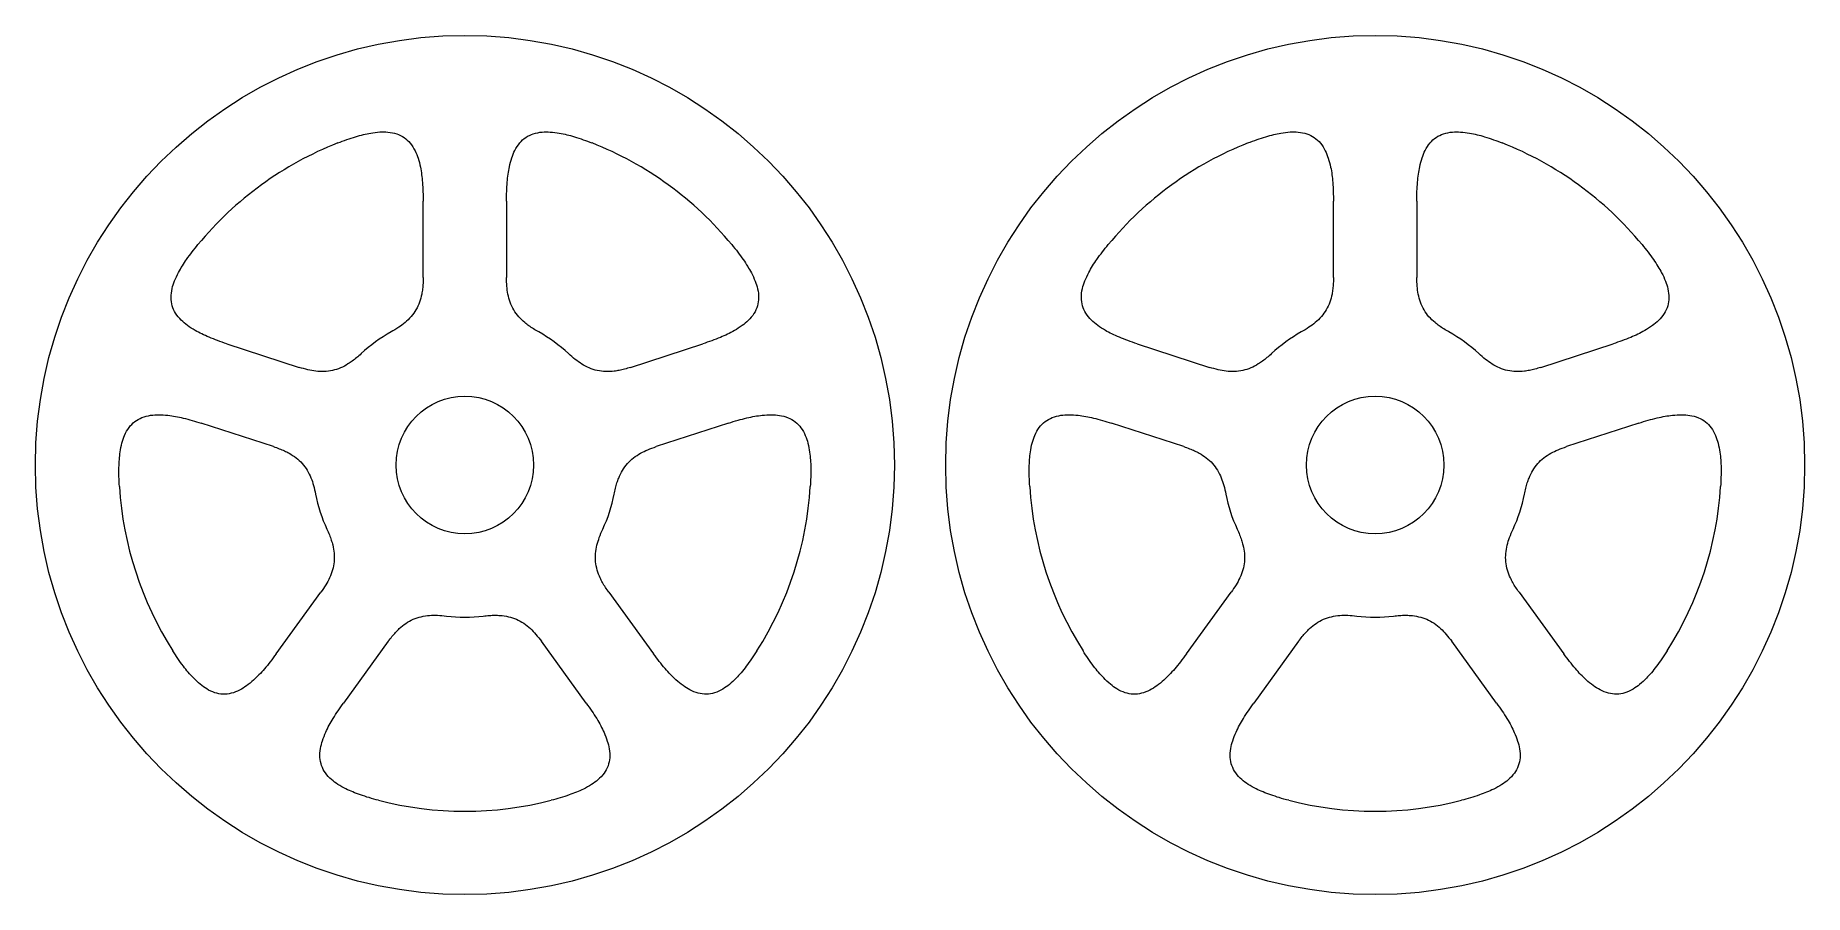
# Model space of a CAD drawing. Header units: inches. Extents: x -0.52 to 1.61, y -0.52 to 0.52.
import ezdxf

# ---------------------------------------------------------------- set-up
doc = ezdxf.new("R2010")
doc.units = ezdxf.units.IN
doc.header["$MEASUREMENT"] = 0

msp = doc.modelspace()

# ---------------------------------------------------------------- linework, layer by layer
at = {"color": 1, "lineweight": 5}
for p, q in [((-0.05, 0.2251), (-0.05, 0.3165)), ((0.05, 0.3165), (0.05, 0.2251)), ((1.0422, 0.2251), (1.0422, 0.3165)), ((1.1422, 0.3165), (1.1422, 0.2251)), ((-0.2856, 0.1454), (-0.1987, 0.1171)), ((0.1987, 0.1171), (0.2856, 0.1454)), ((0.8066, 0.1454), (0.8935, 0.1171)), ((1.2908, 0.1171), (1.3778, 0.1454)), ((-0.2296, 0.022), (-0.3165, 0.0503)), ((0.3165, 0.0503), (0.2296, 0.022)), ((0.8626, 0.022), (0.7757, 0.0503)), ((1.4087, 0.0503), (1.3217, 0.022)), ((-0.2265, -0.2267), (-0.1728, -0.1527)), ((0.1728, -0.1527), (0.2265, -0.2267)), ((0.8657, -0.2267), (0.9194, -0.1527)), ((1.265, -0.1527), (1.3187, -0.2267)), ((-0.0919, -0.2115), (-0.1456, -0.2855)), ((0.1456, -0.2855), (0.0919, -0.2115)), ((1.0003, -0.2115), (0.9466, -0.2855)), ((1.2378, -0.2855), (1.1841, -0.2115))]:
    msp.add_line(p, q, dxfattribs=at)
for centre, radius in [((0, 0), 0.5153), ((1.0922, 0), 0.5153), ((0, 0), 0.0825), ((1.0922, 0), 0.0825)]:
    msp.add_circle(centre, radius, dxfattribs=at)
for centre, radius, start, end in [((0, 0), 0.4153, 111.5499, 140.4501), ((0, 0), 0.4153, 39.5499, 68.4501), ((1.0922, 0), 0.4153, 111.5499, 140.4501), ((1.0922, 0), 0.4153, 39.5499, 68.4501), ((0, 0), 0.1825, 119.0411, 132.9589), ((0, 0), 0.1825, 47.0411, 60.9589), ((1.0922, 0), 0.1825, 119.0411, 132.9589), ((1.0922, 0), 0.1825, 47.0411, 60.9589), ((0, 0), 0.4153, 183.5499, 212.4501), ((0, 0), 0.1825, 191.0411, 204.9589), ((0, 0), 0.1825, 335.0411, 348.9589), ((0, 0), 0.4153, 327.5499, 356.4501), ((1.0922, 0), 0.4153, 183.5499, 212.4501), ((1.0922, 0), 0.1825, 191.0411, 204.9589), ((1.0922, 0), 0.1825, 335.0411, 348.9589), ((1.0922, 0), 0.4153, 327.5499, 356.4501), ((0, 0), 0.1825, 263.0411, 276.9589), ((1.0922, 0), 0.1825, 263.0411, 276.9589), ((0, 0), 0.4153, 255.5499, 284.4501), ((1.0922, 0), 0.4153, 255.5499, 284.4501)]:
    msp.add_arc(centre, radius, start, end, dxfattribs=at)
for points, knots in [([(-0.1525, 0.3863), (-0.1489, 0.3877), (-0.1418, 0.3904), (-0.1315, 0.3938), (-0.122, 0.3964), (-0.1123, 0.3984), (-0.1025, 0.3997), (-0.092, 0.3996), (-0.0819, 0.3977), (-0.0726, 0.3932), (-0.0651, 0.3861), (-0.0597, 0.3774), (-0.0558, 0.3676), (-0.0526, 0.3549), (-0.0504, 0.3377), (-0.0501, 0.324), (-0.05, 0.3165)], [0, 0, 0, 0, 0.071399, 0.13688, 0.196581, 0.250681, 0.31726, 0.375997, 0.441131, 0.501099, 0.56112, 0.626472, 0.685097, 0.751517, 0.864425, 1, 1, 1, 1]), ([(0.05, 0.3165), (0.05, 0.3205), (0.0501, 0.328), (0.0508, 0.3388), (0.0518, 0.3486), (0.0535, 0.3584), (0.0559, 0.368), (0.0598, 0.3778), (0.0653, 0.3864), (0.0729, 0.3934), (0.0823, 0.3978), (0.0923, 0.3996), (0.1029, 0.3996), (0.1159, 0.398), (0.1327, 0.3937), (0.1456, 0.3889), (0.1525, 0.3863)], [0, 0, 0, 0, 0.071399, 0.13688, 0.196581, 0.250681, 0.31726, 0.375997, 0.441131, 0.501099, 0.56112, 0.626472, 0.685097, 0.751517, 0.864425, 1, 1, 1, 1]), ([(0.9396, 0.3863), (0.9433, 0.3877), (0.9503, 0.3904), (0.9606, 0.3938), (0.9701, 0.3964), (0.9799, 0.3984), (0.9897, 0.3997), (1.0002, 0.3996), (1.0102, 0.3977), (1.0195, 0.3932), (1.0271, 0.3861), (1.0325, 0.3774), (1.0363, 0.3676), (1.0396, 0.3549), (1.0418, 0.3377), (1.042, 0.324), (1.0422, 0.3165)], [0, 0, 0, 0, 0.071399, 0.13688, 0.196581, 0.250681, 0.31726, 0.375997, 0.441131, 0.501099, 0.56112, 0.626472, 0.685097, 0.751517, 0.864425, 1, 1, 1, 1]), ([(1.1422, 0.3165), (1.1422, 0.3205), (1.1423, 0.328), (1.1429, 0.3388), (1.144, 0.3486), (1.1457, 0.3584), (1.1481, 0.368), (1.152, 0.3778), (1.1575, 0.3864), (1.1651, 0.3934), (1.1745, 0.3978), (1.1845, 0.3996), (1.195, 0.3996), (1.2081, 0.398), (1.2249, 0.3937), (1.2377, 0.3889), (1.2447, 0.3863)], [0, 0, 0, 0, 0.071399, 0.13688, 0.196581, 0.250681, 0.31726, 0.375997, 0.441131, 0.501099, 0.56112, 0.626472, 0.685097, 0.751517, 0.864425, 1, 1, 1, 1]), ([(-0.2856, 0.1454), (-0.2893, 0.1466), (-0.2965, 0.149), (-0.3065, 0.153), (-0.3155, 0.157), (-0.3244, 0.1616), (-0.3327, 0.1669), (-0.3408, 0.1737), (-0.3473, 0.1815), (-0.3516, 0.1909), (-0.3529, 0.2012), (-0.3516, 0.2113), (-0.3483, 0.2213), (-0.3427, 0.2332), (-0.3334, 0.2479), (-0.3249, 0.2586), (-0.3202, 0.2644)], [0, 0, 0, 0, 0.071399, 0.13688, 0.196581, 0.250681, 0.31726, 0.375997, 0.441131, 0.501099, 0.56112, 0.626472, 0.685097, 0.751517, 0.864425, 1, 1, 1, 1]), ([(0.3202, 0.2644), (0.3227, 0.2614), (0.3275, 0.2555), (0.3338, 0.2468), (0.3393, 0.2385), (0.3442, 0.2299), (0.3484, 0.221), (0.3516, 0.211), (0.3529, 0.2008), (0.3515, 0.1906), (0.3471, 0.1812), (0.3405, 0.1734), (0.3324, 0.1667), (0.3213, 0.1597), (0.3056, 0.1523), (0.2926, 0.1478), (0.2856, 0.1454)], [0, 0, 0, 0, 0.071399, 0.13688, 0.196581, 0.250681, 0.31726, 0.375997, 0.441131, 0.501099, 0.56112, 0.626472, 0.685097, 0.751517, 0.864425, 1, 1, 1, 1]), ([(0.8066, 0.1454), (0.8029, 0.1466), (0.7957, 0.149), (0.7856, 0.153), (0.7766, 0.157), (0.7678, 0.1616), (0.7595, 0.1669), (0.7514, 0.1737), (0.7449, 0.1815), (0.7406, 0.1909), (0.7393, 0.2012), (0.7406, 0.2113), (0.7439, 0.2213), (0.7495, 0.2332), (0.7588, 0.2479), (0.7673, 0.2586), (0.7719, 0.2644)], [0, 0, 0, 0, 0.071399, 0.13688, 0.196581, 0.250681, 0.31726, 0.375997, 0.441131, 0.501099, 0.56112, 0.626472, 0.685097, 0.751517, 0.864425, 1, 1, 1, 1]), ([(1.4124, 0.2644), (1.4149, 0.2614), (1.4196, 0.2555), (1.426, 0.2468), (1.4315, 0.2385), (1.4364, 0.2299), (1.4406, 0.221), (1.4438, 0.211), (1.4451, 0.2008), (1.4437, 0.1906), (1.4393, 0.1812), (1.4327, 0.1734), (1.4246, 0.1667), (1.4135, 0.1597), (1.3978, 0.1523), (1.3848, 0.1478), (1.3778, 0.1454)], [0, 0, 0, 0, 0.071399, 0.13688, 0.196581, 0.250681, 0.31726, 0.375997, 0.441131, 0.501099, 0.56112, 0.626472, 0.685097, 0.751517, 0.864425, 1, 1, 1, 1]), ([(-0.05, 0.2251), (-0.05, 0.2227), (-0.0501, 0.2181), (-0.0507, 0.2114), (-0.0523, 0.2005), (-0.0575, 0.1855), (-0.0688, 0.1728), (-0.0796, 0.1648), (-0.0855, 0.1614), (-0.0886, 0.1596)], [0, 0, 0, 0, 0.089642, 0.172791, 0.249787, 0.498893, 0.74847, 0.867016, 1, 1, 1, 1]), ([(0.0886, 0.1596), (0.0865, 0.1608), (0.0825, 0.1631), (0.0769, 0.1668), (0.0682, 0.1736), (0.0575, 0.1853), (0.052, 0.2014), (0.0502, 0.2148), (0.0501, 0.2215), (0.05, 0.2251)], [0, 0, 0, 0, 0.089642, 0.172791, 0.249787, 0.498893, 0.74847, 0.867016, 1, 1, 1, 1]), ([(1.0422, 0.2251), (1.0421, 0.2227), (1.0421, 0.2181), (1.0415, 0.2114), (1.0399, 0.2005), (1.0347, 0.1855), (1.0234, 0.1728), (1.0125, 0.1648), (1.0067, 0.1614), (1.0036, 0.1596)], [0, 0, 0, 0, 0.089642, 0.172791, 0.249787, 0.498893, 0.74847, 0.867016, 1, 1, 1, 1]), ([(1.1808, 0.1596), (1.1787, 0.1608), (1.1746, 0.1631), (1.1691, 0.1668), (1.1603, 0.1736), (1.1497, 0.1853), (1.1442, 0.2014), (1.1424, 0.2148), (1.1423, 0.2215), (1.1422, 0.2251)], [0, 0, 0, 0, 0.089642, 0.172791, 0.249787, 0.498893, 0.74847, 0.867016, 1, 1, 1, 1]), ([(-0.1244, 0.1336), (-0.1262, 0.1319), (-0.1296, 0.1288), (-0.1349, 0.1247), (-0.144, 0.1185), (-0.1585, 0.112), (-0.1755, 0.1117), (-0.1887, 0.1141), (-0.1952, 0.1161), (-0.1987, 0.1171)], [0, 0, 0, 0, 0.089642, 0.172791, 0.249787, 0.498893, 0.74847, 0.867016, 1, 1, 1, 1]), ([(0.1987, 0.1171), (0.1964, 0.1164), (0.1919, 0.115), (0.1854, 0.1135), (0.1745, 0.1117), (0.1586, 0.112), (0.1431, 0.1189), (0.1321, 0.1267), (0.127, 0.1312), (0.1244, 0.1336)], [0, 0, 0, 0, 0.089642, 0.172791, 0.249787, 0.498893, 0.74847, 0.867016, 1, 1, 1, 1]), ([(0.9678, 0.1336), (0.966, 0.1319), (0.9626, 0.1288), (0.9573, 0.1247), (0.9482, 0.1185), (0.9337, 0.112), (0.9167, 0.1117), (0.9034, 0.1141), (0.897, 0.1161), (0.8935, 0.1171)], [0, 0, 0, 0, 0.089642, 0.172791, 0.249787, 0.498893, 0.74847, 0.867016, 1, 1, 1, 1]), ([(1.2908, 0.1171), (1.2885, 0.1164), (1.2841, 0.115), (1.2775, 0.1135), (1.2667, 0.1117), (1.2508, 0.112), (1.2353, 0.1189), (1.2243, 0.1267), (1.2192, 0.1312), (1.2165, 0.1336)], [0, 0, 0, 0, 0.089642, 0.172791, 0.249787, 0.498893, 0.74847, 0.867016, 1, 1, 1, 1]), ([(-0.4145, -0.0257), (-0.4147, -0.0218), (-0.4151, -0.0143), (-0.4151, -0.0034), (-0.4147, 0.0064), (-0.4136, 0.0163), (-0.4118, 0.026), (-0.4085, 0.036), (-0.4035, 0.045), (-0.3964, 0.0524), (-0.3873, 0.0574), (-0.3774, 0.0599), (-0.3669, 0.0605), (-0.3538, 0.0596), (-0.3367, 0.0564), (-0.3236, 0.0524), (-0.3165, 0.0503)], [0, 0, 0, 0, 0.071399, 0.13688, 0.196581, 0.250681, 0.31726, 0.375997, 0.441131, 0.501099, 0.56112, 0.626472, 0.685097, 0.751517, 0.864425, 1, 1, 1, 1]), ([(0.3165, 0.0503), (0.3202, 0.0514), (0.3274, 0.0537), (0.3379, 0.0564), (0.3476, 0.0585), (0.3574, 0.0599), (0.3673, 0.0605), (0.3778, 0.0598), (0.3877, 0.0573), (0.3967, 0.0522), (0.4038, 0.0447), (0.4086, 0.0357), (0.4119, 0.0257), (0.4143, 0.0128), (0.4155, -0.0046), (0.4148, -0.0183), (0.4145, -0.0257)], [0, 0, 0, 0, 0.071399, 0.13688, 0.196581, 0.250681, 0.31726, 0.375997, 0.441131, 0.501099, 0.56112, 0.626472, 0.685097, 0.751517, 0.864425, 1, 1, 1, 1]), ([(0.6777, -0.0257), (0.6775, -0.0218), (0.6771, -0.0143), (0.677, -0.0034), (0.6775, 0.0064), (0.6785, 0.0163), (0.6804, 0.026), (0.6837, 0.036), (0.6886, 0.045), (0.6958, 0.0524), (0.7049, 0.0574), (0.7148, 0.0599), (0.7253, 0.0605), (0.7384, 0.0596), (0.7555, 0.0564), (0.7686, 0.0524), (0.7757, 0.0503)], [0, 0, 0, 0, 0.071399, 0.13688, 0.196581, 0.250681, 0.31726, 0.375997, 0.441131, 0.501099, 0.56112, 0.626472, 0.685097, 0.751517, 0.864425, 1, 1, 1, 1]), ([(1.4087, 0.0503), (1.4124, 0.0514), (1.4196, 0.0537), (1.4301, 0.0564), (1.4397, 0.0585), (1.4496, 0.0599), (1.4595, 0.0605), (1.47, 0.0598), (1.4799, 0.0573), (1.4888, 0.0522), (1.4959, 0.0447), (1.5008, 0.0357), (1.504, 0.0257), (1.5065, 0.0128), (1.5076, -0.0046), (1.507, -0.0183), (1.5067, -0.0257)], [0, 0, 0, 0, 0.071399, 0.13688, 0.196581, 0.250681, 0.31726, 0.375997, 0.441131, 0.501099, 0.56112, 0.626472, 0.685097, 0.751517, 0.864425, 1, 1, 1, 1]), ([(-0.2296, 0.022), (-0.2273, 0.0212), (-0.2229, 0.0197), (-0.2167, 0.0171), (-0.2068, 0.0122), (-0.1941, 0.0027), (-0.1856, -0.012), (-0.1813, -0.0248), (-0.1799, -0.0315), (-0.1791, -0.035)], [0, 0, 0, 0, 0.089642, 0.172791, 0.249787, 0.498893, 0.74847, 0.867016, 1, 1, 1, 1]), ([(0.1791, -0.035), (0.1796, -0.0326), (0.1806, -0.028), (0.1824, -0.0216), (0.1861, -0.0112), (0.194, 0.0025), (0.2076, 0.0128), (0.2198, 0.0186), (0.2262, 0.0208), (0.2296, 0.022)], [0, 0, 0, 0, 0.089642, 0.172791, 0.249787, 0.498893, 0.74847, 0.867016, 1, 1, 1, 1]), ([(0.8626, 0.022), (0.8649, 0.0212), (0.8693, 0.0197), (0.8755, 0.0171), (0.8854, 0.0122), (0.898, 0.0027), (0.9065, -0.012), (0.9109, -0.0248), (0.9123, -0.0315), (0.9131, -0.035)], [0, 0, 0, 0, 0.089642, 0.172791, 0.249787, 0.498893, 0.74847, 0.867016, 1, 1, 1, 1]), ([(1.2713, -0.035), (1.2718, -0.0326), (1.2728, -0.028), (1.2746, -0.0216), (1.2783, -0.0112), (1.2862, 0.0025), (1.2998, 0.0128), (1.312, 0.0186), (1.3184, 0.0208), (1.3217, 0.022)], [0, 0, 0, 0, 0.089642, 0.172791, 0.249787, 0.498893, 0.74847, 0.867016, 1, 1, 1, 1]), ([(-0.1655, -0.077), (-0.1645, -0.0792), (-0.1626, -0.0835), (-0.1603, -0.0898), (-0.1572, -0.1003), (-0.1555, -0.1161), (-0.1605, -0.1324), (-0.1669, -0.1442), (-0.1707, -0.1498), (-0.1728, -0.1527)], [0, 0, 0, 0, 0.089642, 0.172791, 0.249787, 0.498893, 0.74847, 0.867016, 1, 1, 1, 1]), ([(0.1728, -0.1527), (0.1714, -0.1508), (0.1687, -0.147), (0.1652, -0.1412), (0.1602, -0.1314), (0.1555, -0.1163), (0.1573, -0.0994), (0.1613, -0.0865), (0.164, -0.0803), (0.1655, -0.077)], [0, 0, 0, 0, 0.089642, 0.172791, 0.249787, 0.498893, 0.74847, 0.867016, 1, 1, 1, 1]), ([(0.9267, -0.077), (0.9277, -0.0792), (0.9296, -0.0835), (0.9319, -0.0898), (0.935, -0.1003), (0.9367, -0.1161), (0.9317, -0.1324), (0.9253, -0.1442), (0.9214, -0.1498), (0.9194, -0.1527)], [0, 0, 0, 0, 0.089642, 0.172791, 0.249787, 0.498893, 0.74847, 0.867016, 1, 1, 1, 1]), ([(1.265, -0.1527), (1.2636, -0.1508), (1.2609, -0.147), (1.2574, -0.1412), (1.2523, -0.1314), (1.2477, -0.1163), (1.2494, -0.0994), (1.2535, -0.0865), (1.2562, -0.0803), (1.2576, -0.077)], [0, 0, 0, 0, 0.089642, 0.172791, 0.249787, 0.498893, 0.74847, 0.867016, 1, 1, 1, 1]), ([(-0.0919, -0.2115), (-0.0904, -0.2096), (-0.0876, -0.2059), (-0.0832, -0.2008), (-0.0755, -0.1929), (-0.0625, -0.1838), (-0.0459, -0.1803), (-0.0324, -0.1801), (-0.0257, -0.1808), (-0.0221, -0.1812)], [0, 0, 0, 0, 0.089642, 0.172791, 0.249787, 0.498893, 0.74847, 0.867016, 1, 1, 1, 1]), ([(0.0221, -0.1812), (0.0245, -0.1809), (0.0291, -0.1804), (0.0359, -0.1802), (0.0469, -0.1805), (0.0624, -0.1838), (0.0763, -0.1935), (0.0856, -0.2033), (0.0897, -0.2087), (0.0919, -0.2115)], [0, 0, 0, 0, 0.089642, 0.172791, 0.249787, 0.498893, 0.74847, 0.867016, 1, 1, 1, 1]), ([(1.0003, -0.2115), (1.0018, -0.2096), (1.0045, -0.2059), (1.0089, -0.2008), (1.0167, -0.1929), (1.0297, -0.1838), (1.0463, -0.1803), (1.0598, -0.1801), (1.0665, -0.1808), (1.0701, -0.1812)], [0, 0, 0, 0, 0.089642, 0.172791, 0.249787, 0.498893, 0.74847, 0.867016, 1, 1, 1, 1]), ([(1.1143, -0.1812), (1.1167, -0.1809), (1.1213, -0.1804), (1.128, -0.1802), (1.139, -0.1805), (1.1546, -0.1838), (1.1685, -0.1935), (1.1778, -0.2033), (1.1819, -0.2087), (1.1841, -0.2115)], [0, 0, 0, 0, 0.089642, 0.172791, 0.249787, 0.498893, 0.74847, 0.867016, 1, 1, 1, 1]), ([(-0.2265, -0.2267), (-0.2288, -0.2298), (-0.2333, -0.2359), (-0.2402, -0.2443), (-0.2468, -0.2516), (-0.2539, -0.2585), (-0.2616, -0.2648), (-0.2705, -0.2704), (-0.28, -0.2742), (-0.2902, -0.2754), (-0.3004, -0.2735), (-0.3096, -0.269), (-0.3181, -0.2629), (-0.3277, -0.2538), (-0.3388, -0.2405), (-0.3463, -0.2291), (-0.3505, -0.2228)], [0, 0, 0, 0, 0.071399, 0.13688, 0.196581, 0.250681, 0.31726, 0.375997, 0.441131, 0.501099, 0.56112, 0.626472, 0.685097, 0.751517, 0.864425, 1, 1, 1, 1]), ([(0.3505, -0.2228), (0.3483, -0.2261), (0.3442, -0.2325), (0.3379, -0.2412), (0.3317, -0.249), (0.3251, -0.2563), (0.3178, -0.2631), (0.3093, -0.2692), (0.3, -0.2736), (0.2899, -0.2754), (0.2796, -0.2741), (0.2701, -0.2703), (0.2613, -0.2646), (0.2512, -0.2562), (0.2392, -0.2436), (0.231, -0.2326), (0.2265, -0.2267)], [0, 0, 0, 0, 0.071399, 0.13688, 0.196581, 0.250681, 0.31726, 0.375997, 0.441131, 0.501099, 0.56112, 0.626472, 0.685097, 0.751517, 0.864425, 1, 1, 1, 1]), ([(0.8657, -0.2267), (0.8633, -0.2298), (0.8589, -0.2359), (0.852, -0.2443), (0.8453, -0.2516), (0.8382, -0.2585), (0.8306, -0.2648), (0.8217, -0.2704), (0.8122, -0.2742), (0.8019, -0.2754), (0.7918, -0.2735), (0.7826, -0.269), (0.7741, -0.2629), (0.7645, -0.2538), (0.7534, -0.2405), (0.7458, -0.2291), (0.7417, -0.2228)], [0, 0, 0, 0, 0.071399, 0.13688, 0.196581, 0.250681, 0.31726, 0.375997, 0.441131, 0.501099, 0.56112, 0.626472, 0.685097, 0.751517, 0.864425, 1, 1, 1, 1]), ([(1.4426, -0.2228), (1.4405, -0.2261), (1.4364, -0.2325), (1.43, -0.2412), (1.4239, -0.249), (1.4172, -0.2563), (1.41, -0.2631), (1.4015, -0.2692), (1.3922, -0.2736), (1.382, -0.2754), (1.3718, -0.2741), (1.3623, -0.2703), (1.3534, -0.2646), (1.3434, -0.2562), (1.3314, -0.2436), (1.3232, -0.2326), (1.3187, -0.2267)], [0, 0, 0, 0, 0.071399, 0.13688, 0.196581, 0.250681, 0.31726, 0.375997, 0.441131, 0.501099, 0.56112, 0.626472, 0.685097, 0.751517, 0.864425, 1, 1, 1, 1]), ([(-0.1036, -0.4022), (-0.1074, -0.4012), (-0.1147, -0.3992), (-0.125, -0.3959), (-0.1343, -0.3924), (-0.1433, -0.3884), (-0.152, -0.3836), (-0.1605, -0.3774), (-0.1675, -0.3699), (-0.1723, -0.3608), (-0.1743, -0.3506), (-0.1736, -0.3404), (-0.1709, -0.3302), (-0.1661, -0.3181), (-0.1577, -0.3028), (-0.1499, -0.2916), (-0.1456, -0.2855)], [0, 0, 0, 0, 0.071399, 0.13688, 0.196581, 0.250681, 0.31726, 0.375997, 0.441131, 0.501099, 0.56112, 0.626472, 0.685097, 0.751517, 0.864425, 1, 1, 1, 1]), ([(0.1456, -0.2855), (0.1479, -0.2887), (0.1522, -0.2948), (0.1581, -0.3039), (0.163, -0.3125), (0.1674, -0.3214), (0.171, -0.3306), (0.1736, -0.3408), (0.1743, -0.351), (0.1722, -0.3611), (0.1673, -0.3702), (0.1602, -0.3776), (0.1517, -0.3838), (0.1402, -0.3901), (0.124, -0.3965), (0.1108, -0.4002), (0.1036, -0.4022)], [0, 0, 0, 0, 0.071399, 0.13688, 0.196581, 0.250681, 0.31726, 0.375997, 0.441131, 0.501099, 0.56112, 0.626472, 0.685097, 0.751517, 0.864425, 1, 1, 1, 1]), ([(0.9885, -0.4022), (0.9847, -0.4012), (0.9775, -0.3992), (0.9672, -0.3959), (0.9579, -0.3924), (0.9488, -0.3884), (0.9402, -0.3836), (0.9317, -0.3774), (0.9247, -0.3699), (0.9199, -0.3608), (0.9179, -0.3506), (0.9186, -0.3404), (0.9213, -0.3302), (0.9261, -0.3181), (0.9345, -0.3028), (0.9423, -0.2916), (0.9466, -0.2855)], [0, 0, 0, 0, 0.071399, 0.13688, 0.196581, 0.250681, 0.31726, 0.375997, 0.441131, 0.501099, 0.56112, 0.626472, 0.685097, 0.751517, 0.864425, 1, 1, 1, 1]), ([(1.2378, -0.2855), (1.2401, -0.2887), (1.2444, -0.2948), (1.2503, -0.3039), (1.2552, -0.3125), (1.2596, -0.3214), (1.2632, -0.3306), (1.2658, -0.3408), (1.2665, -0.351), (1.2644, -0.3611), (1.2594, -0.3702), (1.2524, -0.3776), (1.2439, -0.3838), (1.2323, -0.3901), (1.2162, -0.3965), (1.203, -0.4002), (1.1958, -0.4022)], [0, 0, 0, 0, 0.071399, 0.13688, 0.196581, 0.250681, 0.31726, 0.375997, 0.441131, 0.501099, 0.56112, 0.626472, 0.685097, 0.751517, 0.864425, 1, 1, 1, 1])]:
    msp.add_open_spline(points, degree=3, knots=knots, dxfattribs=at)

doc.saveas('drawing.dxf')
